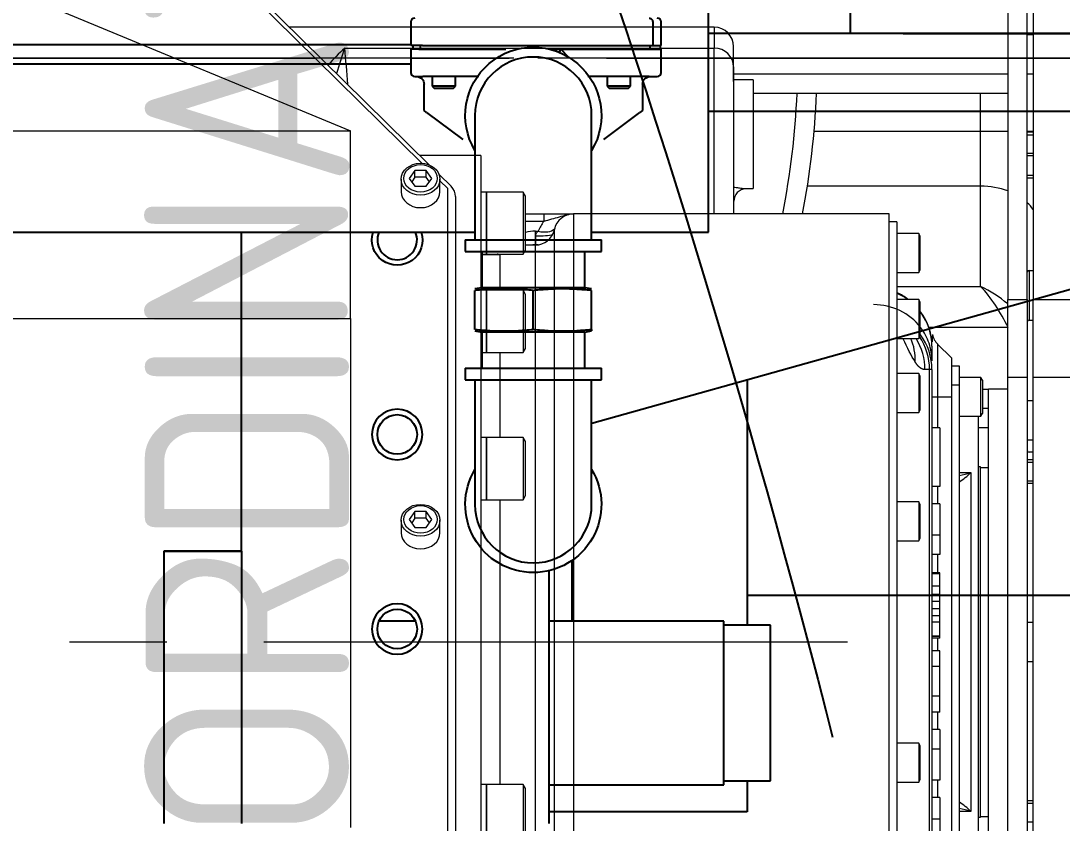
# Model space of a CAD drawing. Header units: millimetres. Extents: x 10462777 to 22643323, y 453826 to 1389191.
# Drawn here: x 11291116.1 to 11291383.9, y 584078.5 to 584284.7 of the extents above; entities that cross this region are included whole.
import ezdxf

# ---------------------------------------------------------------- set-up
doc = ezdxf.new("R2010")
doc.units = ezdxf.units.MM
doc.header["$LTSCALE"] = 200
doc.header["$MEASUREMENT"] = 0
for name, pattern in [('CENTER', [2, 1.25, -0.25, 0.25, -0.25]), ('CENTER2', [1.125, 0.75, -0.125, 0.125, -0.125]), ('PHANTOM', [2.5, 1.25, -0.25, 0.25, -0.25, 0.25, -0.25])]:
    doc.linetypes.add(name, pattern=pattern)
doc.layers.get('0').update_dxf_attribs({"linetype": 'CONTINUOUS'})
for name, color, linetype in [('1', 1, 'CENTER'), ('205', 4, 'CONTINUOUS'), ('DV1_DEFAULT', 7, 'CONTINUOUS')]:
    doc.layers.add(name, color=color, linetype=linetype)
doc.layers.add('LAYOUT', color=8, linetype='CONTINUOUS', lineweight=25)
doc.styles.add('iso-1', font='isocp.shx')

# ---------------------------------------------------------------- blocks, each defined once
blk = doc.blocks.new('r710ic')
at = {"layer": 'DV1_DEFAULT', "color": 1, "linetype": 'CENTER2', "lineweight": 0}
for p, q in [((272041.37, 102141.44), (272041.37, 106426.45)), ((272041.37, 106323.81), (272041.37, 102038.81))]:
    blk.add_line(p, q, dxfattribs=at)
at = {"layer": 'DV1_DEFAULT', "color": 7, "linetype": 'CENTER2', "lineweight": 0}
for p, q in [((272041.37, 104592.6), (272041.37, 103886.38)), ((272191.37, 104453.37), (272191.37, 104059.93))]:
    blk.add_line(p, q, dxfattribs=at)
at = {"layer": 'DV1_DEFAULT', "color": 7, "linetype": 'Continuous', "lineweight": 0}
for p, q in [((272103.33, 104501.13), (272103.33, 104532.13)), ((272123.38, 104526.13), (272123.38, 104501.13)), ((271982.85, 104501.13), (272103.33, 104501.13)), ((272035.37, 104501.13), (272035.37, 104499.63)), ((272045.37, 104499.63), (272045.37, 104501.13)), ((272060.08, 104499.63), (272060.08, 104501.13)), ((272060.38, 104501.13), (272060.38, 104499.63)), ((272061, 104499.63), (272061, 104501.13)), ((272065.77, 104499.63), (272065.77, 104501.13)), ((272066.38, 104499.63), (272066.38, 104501.13)), ((272071.42, 104499.63), (272071.42, 104501.13)), ((272072.04, 104499.63), (272072.04, 104501.13)), ((272095.91, 104500.13), (272095.91, 104501.13)), ((272123.38, 104501.13), (272103.33, 104501.13)), ((272108.64, 104500.13), (272108.64, 104501.13)), ((272262.37, 104501.13), (272123.38, 104501.13)), ((272129.37, 104501.13), (272129.37, 104499.63)), ((272139.37, 104499.63), (272139.37, 104501.13)), ((272142.58, 104501.13), (272142.58, 104500.13)), ((272144.53, 104501.13), (272144.53, 104499.63)), ((272145.14, 104499.63), (272145.14, 104501.13)), ((272149.91, 104499.63), (272149.91, 104501.13)), ((272150.53, 104499.63), (272150.53, 104501.13)), ((272186.37, 104501.13), (272186.37, 104499.63)), ((272196.37, 104499.63), (272196.37, 104501.13)), ((272232.21, 104501.13), (272232.21, 104499.63)), ((272232.82, 104499.63), (272232.82, 104501.13)), ((272237.59, 104499.63), (272237.59, 104501.13)), ((272103.33, 104499.63), (271982.85, 104499.63)), ((272095.91, 104500.13), (272108.64, 104500.13)), ((272103.33, 104499.63), (272123.38, 104499.63)), ((272103.33, 104494.63), (272103.33, 104499.63)), ((272123.38, 104499.63), (272123.38, 104494.63)), ((272123.38, 104499.63), (272262.37, 104499.63)), ((271982.85, 104494.63), (272103.33, 104494.63)), ((272045.37, 104424.13), (272045.37, 104494.63)), ((272050.37, 104494.63), (272050.37, 104429.13)), ((272060.08, 104487.63), (272060.08, 104494.63)), ((272123.38, 104494.63), (272103.33, 104494.63)), ((272110.58, 104494.63), (272110.58, 104474.3)), ((272262.37, 104494.63), (272123.38, 104494.63)), ((272126.37, 104494.63), (272126.37, 104489.63)), ((272060.08, 104487.63), (272050.37, 104487.63)), ((272074.23, 104487.63), (272060.08, 104487.63)), ((272060.08, 104444.8), (272060.08, 104487.63)), ((272099.97, 104487.63), (272074.23, 104487.63)), ((272074.23, 104487.63), (272074.23, 104443.08)), ((272099.97, 104466.13), (272099.97, 104487.63)), ((272124.06, 104488.13), (272123.37, 104487.73)), ((272123.37, 104487.73), (272123.37, 104482.13)), ((272133.37, 104487.73), (272123.37, 104487.73)), ((272124.06, 104488.13), (272132.68, 104488.13)), ((272126.37, 104488.13), (272126.37, 104489.63)), ((272256.37, 104489.63), (272126.37, 104489.63)), ((272131.37, 104489.63), (272131.37, 104488.13)), ((272133.37, 104487.73), (272132.68, 104488.13)), ((272133.37, 104482.13), (272133.37, 104487.73)), ((272136.37, 104489.63), (272136.37, 104487.13)), ((272236.37, 104487.63), (272146.37, 104487.63)), ((272146.37, 104487.63), (272146.37, 104487.13)), ((272146.57, 104489.63), (272146.57, 104487.63)), ((272236.17, 104487.63), (272236.17, 104489.63)), ((272236.37, 104487.13), (272236.37, 104487.63)), ((272249.37, 104487.13), (272133.37, 104487.13)), ((272147.82, 104482.13), (272147.82, 104485.13)), ((272147.82, 104485.13), (272234.91, 104485.13)), ((272234.91, 104485.13), (272234.91, 104482.13)), ((272120.37, 104480.13), (272120.37, 104482.13)), ((272120.37, 104482.13), (272125.37, 104482.13)), ((272125.37, 104482.13), (272125.37, 104480.13)), ((272125.37, 104482.13), (272257.37, 104482.13)), ((272114.83, 104476.59), (272118.37, 104480.13)), ((272118.37, 104480.13), (272128.37, 104480.13)), ((272128.37, 104476.59), (272128.37, 104480.13)), ((272128.37, 104480.13), (272254.37, 104480.13)), ((272136.37, 104477.13), (272136.37, 104475.13)), ((272136.37, 104477.13), (272151.37, 104477.13)), ((272151.37, 104477.13), (272151.37, 104475.13)), ((272155.87, 104477.13), (272155.87, 104475.13)), ((272155.87, 104477.13), (272163.87, 104477.13)), ((272163.87, 104477.13), (272163.87, 104475.13)), ((272163.87, 104477.13), (272168.87, 104477.13)), ((272168.87, 104477.13), (272168.87, 104475.13)), ((272173.57, 104477.13), (272173.57, 104475.13)), ((272173.82, 104477.13), (272173.57, 104477.13)), ((272173.82, 104477.13), (272173.82, 104475.13)), ((272173.84, 104477.13), (272173.82, 104477.13)), ((272173.84, 104477.13), (272173.84, 104475.13)), ((272177.02, 104477.13), (272173.84, 104477.13)), ((272177.02, 104477.13), (272177.02, 104475.13)), ((272179.16, 104477.13), (272177.02, 104477.13)), ((272179.16, 104477.13), (272179.16, 104475.13)), ((272180.98, 104477.13), (272179.16, 104477.13)), ((272180.98, 104477.13), (272180.98, 104475.13)), ((272182.81, 104477.13), (272180.98, 104477.13)), ((272182.81, 104477.13), (272182.81, 104475.13)), ((272184.62, 104477.13), (272182.81, 104477.13)), ((272184.62, 104477.13), (272184.62, 104475.13)), ((272186.3, 104477.13), (272184.62, 104477.13)), ((272186.3, 104477.13), (272186.3, 104475.13)), ((272189.9, 104477.13), (272186.3, 104477.13)), ((272189.9, 104477.13), (272189.9, 104475.13)), ((272189.92, 104477.13), (272189.9, 104477.13)), ((272189.92, 104477.13), (272189.92, 104475.13)), ((272190.35, 104477.13), (272189.92, 104477.13)), ((272190.35, 104477.13), (272190.35, 104475.13)), ((272190.37, 104477.13), (272190.35, 104477.13)), ((272190.37, 104477.13), (272190.37, 104475.13)), ((272197.67, 104477.13), (272193.62, 104477.13)), ((272193.62, 104477.13), (272193.62, 104475.13)), ((272197.67, 104477.13), (272197.67, 104475.13)), ((272197.67, 104477.13), (272197.67, 104475.13)), ((272205.32, 104477.13), (272197.67, 104477.13)), ((272205.32, 104477.13), (272205.32, 104475.13)), ((272209.37, 104477.13), (272205.32, 104477.13)), ((272205.32, 104477.13), (272205.32, 104475.13)), ((272209.37, 104477.13), (272209.37, 104475.13)), ((272213.87, 104477.13), (272213.87, 104475.13)), ((272213.87, 104477.13), (272218.87, 104477.13)), ((272218.87, 104477.13), (272226.87, 104477.13)), ((272218.87, 104477.13), (272218.87, 104475.13)), ((272226.87, 104477.13), (272226.87, 104475.13)), ((272231.37, 104477.13), (272231.37, 104475.13)), ((272231.37, 104477.13), (272236.87, 104477.13)), ((272236.87, 104477.13), (272236.87, 104475.13)), ((272236.87, 104477.13), (272240.87, 104477.13)), ((272114.83, 104476.59), (272128.37, 104476.59)), ((272115.37, 104475.13), (272119.15, 104475.13)), ((272121.37, 104475.13), (272121.37, 104474.5)), ((272121.37, 104475.13), (272261.37, 104475.13)), ((272121.37, 104474.5), (272121.37, 104473.33)), ((272261.37, 104474.5), (272121.37, 104474.5)), ((272128.37, 104475.13), (272128.37, 104476.59)), ((272128.37, 104476.59), (272136.37, 104476.59)), ((272151.37, 104476.59), (272155.87, 104476.59)), ((272168.87, 104476.59), (272173.57, 104476.59)), ((272190.37, 104476.59), (272193.62, 104476.59)), ((272209.37, 104476.59), (272213.87, 104476.59)), ((272226.87, 104476.59), (272231.37, 104476.59)), ((272087.06, 104472.13), (272086.37, 104471.73)), ((272086.37, 104471.73), (272096.37, 104471.73)), ((272086.37, 104471.73), (272086.37, 104466.13)), ((272095.68, 104472.13), (272087.06, 104472.13)), ((272096.37, 104471.73), (272095.68, 104472.13)), ((272096.37, 104466.13), (272096.37, 104471.73)), ((272104.06, 104472.13), (272103.37, 104471.73)), ((272103.37, 104471.73), (272103.37, 104466.13)), ((272103.37, 104471.73), (272113.37, 104471.73)), ((272112.68, 104472.13), (272104.06, 104472.13)), ((272113.37, 104471.73), (272112.68, 104472.13)), ((272113.37, 104466.13), (272113.37, 104471.73)), ((272123.06, 104472.13), (272122.37, 104471.73)), ((272122.37, 104471.73), (272122.37, 104466.13)), ((272122.37, 104471.73), (272132.37, 104471.73)), ((272131.68, 104472.13), (272123.06, 104472.13)), ((272132.37, 104471.73), (272131.68, 104472.13)), ((272132.37, 104466.13), (272132.37, 104471.73)), ((272156.06, 104472.13), (272155.37, 104471.73)), ((272155.37, 104471.73), (272155.37, 104466.13)), ((272155.37, 104471.73), (272165.37, 104471.73)), ((272164.68, 104472.13), (272156.06, 104472.13)), ((272165.37, 104471.73), (272164.68, 104472.13)), ((272165.37, 104466.13), (272165.37, 104471.73)), ((272218.06, 104472.13), (272217.37, 104471.73)), ((272217.37, 104471.73), (272227.37, 104471.73)), ((272217.37, 104471.73), (272217.37, 104466.13)), ((272226.68, 104472.13), (272218.06, 104472.13)), ((272227.37, 104471.73), (272226.68, 104472.13)), ((272227.37, 104466.13), (272227.37, 104471.73)), ((272083.37, 104466.13), (272083.37, 104464.13)), ((272083.37, 104466.13), (272299.37, 104466.13)), ((272301.37, 104464.13), (272081.37, 104464.13)), ((272081.37, 104464.13), (272081.37, 104382.93)), ((272046.86, 104429.13), (272074.86, 104429.13)), ((272046.86, 104429.13), (272046.86, 104424.13)), ((272074.86, 104427.2), (272074.86, 104429.13)), ((272043.58, 104424.13), (272038.37, 104424.13)), ((272047.32, 104424.13), (272040.37, 104424.13)), ((272043.58, 104424.13), (272081.37, 104424.13)), ((272047.32, 104424.13), (272051.32, 104424.13)), ((272033.37, 104419.13), (272033.37, 104309.91)), ((272033.37, 104419.13), (272038.75, 104419.13)), ((272081.37, 104419.13), (272038.75, 104419.13)), ((272038.75, 104324.13), (272038.75, 104419.13)), ((272081.37, 104375.33), (272081.37, 104383.13)), ((272081.37, 104382.93), (272301.37, 104382.93)), ((272297.37, 104378.03), (272085.37, 104378.03)), ((272081.37, 104370.63), (272081.37, 104375.33)), ((272081.37, 104375.33), (272083.29, 104375.33)), ((272083.29, 104375.33), (272083.29, 104370.63)), ((272085.79, 104373.2), (272085.79, 104373.9)), ((272089.27, 104373.2), (272085.79, 104373.2)), ((272089.27, 104373.23), (272087.01, 104373.23)), ((272089.27, 104373.23), (272089.27, 104373.2)), ((272089.37, 104373.13), (272089.37, 104370.63)), ((272089.37, 104373.13), (272293.37, 104373.13)), ((272076.78, 104370.63), (272075.74, 104370.03)), ((272075.74, 104370.03), (272075.74, 104360.63)), ((272075.74, 104370.03), (272091.74, 104370.03)), ((272090.7, 104370.63), (272076.78, 104370.63)), ((272091.74, 104370.03), (272090.7, 104370.63)), ((272091.74, 104360.63), (272091.74, 104370.03)), ((272102.03, 104370.63), (272100.99, 104370.03)), ((272100.99, 104370.03), (272100.99, 104360.63)), ((272100.99, 104370.03), (272116.99, 104370.03)), ((272115.95, 104370.63), (272102.03, 104370.63)), ((272116.99, 104370.03), (272115.95, 104370.63)), ((272116.99, 104360.63), (272116.99, 104370.03)), ((272139.82, 104370.63), (272138.79, 104370.03)), ((272138.79, 104370.03), (272138.79, 104360.63)), ((272138.79, 104370.03), (272154.79, 104370.03)), ((272153.75, 104370.63), (272139.82, 104370.63)), ((272154.79, 104370.03), (272153.75, 104370.63)), ((272154.79, 104360.63), (272154.79, 104370.03)), ((272228.99, 104370.63), (272227.95, 104370.03)), ((272227.95, 104370.03), (272227.95, 104360.63)), ((272227.95, 104370.03), (272243.95, 104370.03)), ((272242.91, 104370.63), (272228.99, 104370.63)), ((272100.99, 104364.13), (272091.74, 104364.13)), ((272091.87, 104364.13), (272091.87, 104359.13)), ((272138.79, 104364.13), (272116.99, 104364.13)), ((272227.95, 104364.13), (272154.79, 104364.13)), ((272066.37, 104359.13), (272066.37, 104343.46)), ((272066.37, 104359.13), (272316.37, 104359.13)), ((272075.74, 104360.63), (272075.74, 104359.13)), ((272091.74, 104360.63), (272075.74, 104360.63)), ((272075.74, 104360.63), (272091.74, 104360.63)), ((272091.74, 104359.13), (272091.74, 104360.63)), ((272100.99, 104360.63), (272100.99, 104359.13)), ((272116.99, 104360.63), (272100.99, 104360.63)), ((272100.99, 104360.63), (272116.99, 104360.63)), ((272116.99, 104359.13), (272116.99, 104360.63)), ((272138.79, 104360.63), (272138.79, 104359.13)), ((272154.79, 104360.63), (272138.79, 104360.63)), ((272138.79, 104360.63), (272154.79, 104360.63)), ((272154.79, 104359.13), (272154.79, 104360.63)), ((272227.95, 104360.63), (272227.95, 104359.13)), ((272243.95, 104360.63), (272227.95, 104360.63)), ((272227.95, 104360.63), (272243.95, 104360.63)), ((272074.24, 104351.47), (272071.23, 104348.41)), ((272076.86, 104352.63), (272250.94, 104352.63)), ((272075.65, 104348.63), (272072.44, 104348.63)), ((272074.83, 104350.63), (272072.86, 104348.63)), ((272252.32, 104350.63), (272074.83, 104350.63)), ((272163.3, 104348.63), (272160.09, 104348.63)), ((272068.81, 104345.95), (271972.63, 104248.16)), ((272072.21, 104346.52), (272070.16, 104345.07)), ((272073.07, 104345.91), (272071.88, 104345.07)), ((272074.26, 104345.07), (272072.21, 104346.52)), ((272159.86, 104346.52), (272157.81, 104345.07)), ((272160.72, 104345.91), (272159.53, 104345.07)), ((272161.91, 104345.07), (272159.86, 104346.52)), ((272068.36, 104344.05), (272023.01, 104297.95)), ((272070.16, 104345.07), (272070.16, 104342.18)), ((272071.88, 104345.07), (272070.16, 104345.07)), ((272071.88, 104345.07), (272071.88, 104342.18)), ((272074.26, 104342.18), (272074.26, 104345.07)), ((272159.53, 104345.07), (272157.81, 104345.07)), ((272157.81, 104345.07), (272157.81, 104342.18)), ((272159.53, 104345.07), (272159.53, 104342.18)), ((272161.91, 104342.18), (272161.91, 104345.07)), ((272071.88, 104342.18), (272070.16, 104342.18)), ((272070.16, 104342.18), (272072.21, 104340.74)), ((272071.88, 104342.18), (272073.07, 104341.35)), ((272072.21, 104340.74), (272074.26, 104342.18)), ((272157.81, 104342.18), (272159.86, 104340.74)), ((272159.53, 104342.18), (272157.81, 104342.18)), ((272159.53, 104342.18), (272160.72, 104341.35)), ((272159.86, 104340.74), (272161.91, 104342.18)), ((272072.44, 104338.63), (272075.65, 104338.63)), ((272160.09, 104338.63), (272163.3, 104338.63)), ((272028.96, 104250.63), (272059.99, 104325.63)), ((272059.99, 104103.8), (272059.99, 104325.63)), ((272108.19, 104325.63), (272059.99, 104325.63)), ((272108.19, 104103.8), (272108.19, 104325.63)), ((272108.19, 104325.63), (272239.08, 104325.63))]:
    blk.add_line(p, q, dxfattribs=at)
at = {"layer": 'DV1_DEFAULT', "color": 3, "linetype": 'CENTER2', "lineweight": 0}
blk.add_circle((272041.37, 104232.63), 367.64, dxfattribs=at)
at = {"layer": 'DV1_DEFAULT', "color": 7, "linetype": 'Continuous', "lineweight": 0}
for centre, radius, start, end in [((272134.03, 104471.42), 19.44, 33.4703, 44.8286), ((272110.71, 104474.24), 38.67, 11.7682, 16.3499), ((272248.7, 104471.42), 19.44, 135.1714, 146.5297), ((272272.02, 104474.24), 38.67, 163.6501, 168.2316), ((272115.37, 104460.13), 15, 90, 126.3368), ((272115.45, 104460.22), 14.91, 90.3169, 126.2939), ((272111.3, 104480.13), 5, 281.7448, 315), ((272115.86, 104534.1), 58.98, 266.5523, 268.4543), ((272121.37, 104460.13), 15, 90, 126.5362), ((272115.37, 104460.13), 15, 143.9235, 156.0742), ((272115.45, 104460.22), 14.91, 144.7891, 156.3568), ((272041.37, 104232.63), 213, 79.176, 87.5783), ((272041.37, 104232.63), 208, 78.9125, 87.5201), ((272078.1, 104427.43), 3.24, 183.4627, 269.556), ((272038.37, 104419.13), 5, 90, 180), ((272086.37, 104382.93), 5, 180, 258.463), ((272084.37, 104373.13), 5, 0, 78.4629), ((272089.38, 104383.13), 9.9, 232, 248.7272), ((272094.37, 104373.07), 8.58, 179.114, 196.7229), ((272095.02, 104373.13), 5.74, 179.2975, 186.4239), ((272080.65, 103893.28), 432.88, 94.3237, 95.5546), ((272067.27, 104401.64), 82.59, 249.8038, 254.5609), ((272072.45, 104354.45), 45.33, 221.9723, 229.6707)]:
    blk.add_arc(centre, radius, start, end, dxfattribs=at)
for centre, major_axis, ratio, start_param, end_param in [((272084.83, 104487.63), (0, -15), 0.707107, 3.592619, 3.785094), ((272096.26, 104500.13), (0, -0.5), 0.707107, 4.712389, 6.283185), ((272108.99, 104500.13), (0, -0.5), 0.707107, 4.712389, 6.283185), ((272142.22, 104500.13), (0, 0.5), 0.707107, 3.141593, 4.712389), ((272084.83, 104487.63), (0, -15), 0.707107, 4.226871, 4.712389), ((272110.58, 104487.63), (14.67, 8.38), 0.371366, 1.361684, 2.147082), ((272110.58, 104487.63), (-10.45, -13.97), 0.522795, 4.599581, 5.085099), ((272121.37, 104459.69), (15, 0), 0.987441, 1.570796, 2.173527), ((272119.15, 104460.13), (0, 15), 0.965926, 0.637678, 1.570796), ((272121.37, 104458.52), (15, 0), 0.987441, 1.570796, 2.134252), ((272119.43, 104456), (8.09, -12.63), 0.958662, 2.552946, 2.983765), ((272043.58, 104419.13), (0, 5), 0.965926, 0, 1.570796), ((272082.78, 104373.9), (-1.78, -4.57), 0.588584, 1.796064, 2.894929), ((272086.37, 104373.23), (0, -4.9), 0.130283, 1.570796, 2.659574), ((272093.08, 104373.23), (0, -4.9), 0.776387, 4.575567, 4.712389), ((272076.86, 104347.63), (0, 5), 0.819152, 0, 0.694461), ((272075.65, 104343.63), (0, 5), 0.819152, 3.141593, 6.283185), ((272163.3, 104343.63), (0, 5), 0.819152, 3.141593, 6.283185)]:
    blk.add_ellipse(centre, major_axis=major_axis, ratio=ratio, start_param=start_param, end_param=end_param, dxfattribs=at)
at = {"layer": 'DV1_DEFAULT', "color": 7, "linetype": 'CENTER2', "lineweight": 0}
blk.add_ellipse((272119.15, 104460.13), major_axis=(0, 15), ratio=0.965926, start_param=0, end_param=0.637678, dxfattribs=at)
at = {"layer": 'DV1_DEFAULT', "color": 7, "linetype": 'Continuous', "lineweight": 0}
for centre, major_axis in [((272072.44, 104343.63), (0, 5)), ((272160.09, 104343.63), (0, 5)), ((272072.21, 104343.63), (0, -4.31)), ((272159.86, 104343.63), (0, -4.31))]:
    blk.add_ellipse(centre, major_axis=major_axis, ratio=0.819152, dxfattribs=at)
for points, degree, knots in [([(272121.37, 104473.33), (272121.37, 104472.7), (272120.88, 104472.07), (272120.4, 104471.43), (272119.43, 104470.81)], 2, [0, 0, 0, 0.5, 0.5, 1, 1, 1]), ([(272074.46, 104424.18), (272074.49, 104424.38), (272074.52, 104424.58), (272074.61, 104425.2), (272074.67, 104425.59), (272074.75, 104426.12), (272074.77, 104426.29), (272074.81, 104426.61), (272074.83, 104426.76), (272074.85, 104427.02), (272074.86, 104427.14), (272074.86, 104427.25), (272074.86, 104427.25), (272074.86, 104427.25)], 3, [0.4423001, 0.4423001, 0.4423001, 0.4423001, 0.5, 0.5, 0.625, 0.625, 0.6875, 0.6875, 0.75, 0.75, 0.8125, 0.8125, 0.8137921, 0.8137921, 0.8137921, 0.8137921]), ([(272081.37, 104383.13), (272081.37, 104382.45), (272081.51, 104381.79), (272081.83, 104380.52), (272082.01, 104379.89), (272082.56, 104377.95), (272082.93, 104376.62), (272083.29, 104375.33)], 3, [0, 0, 0, 0, 0.25, 0.25, 0.5, 0.5, 1, 1, 1, 1]), ([(272087.01, 104373.23), (272086.75, 104373.23), (272086.51, 104373.32), (272086.21, 104373.51), (272086.12, 104373.58), (272085.95, 104373.73), (272085.87, 104373.82), (272085.79, 104373.9)], 3, [0, 0, 0, 0, 0.5, 0.5, 0.75, 0.75, 1, 1, 1, 1]), ([(272091.84, 104364.14), (272091.81, 104364.03), (272091.79, 104363.91), (272091.75, 104363.63), (272091.73, 104363.47), (272091.71, 104363.31)], 3, [0.672191, 0.672191, 0.672191, 0.672191, 0.75, 0.75, 0.8534701, 0.8534701, 0.8534701, 0.8534701])]:
    blk.add_open_spline(points, degree=degree, knots=knots, dxfattribs=at)
blk.add_open_spline([(272119.43, 104470.81), (272117.81, 104469.78), (272115.74, 104468.76), (272113.44, 104467.75)], degree=3, dxfattribs=at)
at = {"layer": 'LAYOUT', "color": 3}
blk.add_circle((272041.37, 104232.63), 2050.12, dxfattribs=at)
blk = doc.blocks.new('A$C7DA30AB0')
at = {"layer": 'LAYOUT', "color": 6, "linetype": 'PHANTOM'}
blk.add_circle((3030.45, 3025.99, 0), 2693.02, dxfattribs=at)

msp = doc.modelspace()

# ---------------------------------------------------------------- linework, layer by layer
at = {"layer": '1', "color": 252, "linetype": 'Continuous'}
for p, q in [((11291302.87505, 584192.51975, 0), (11291302.87505, 584129.43886, 0)), ((11291302.87505, 584089.43829, 0), (11291302.87505, 584081.43318, 0)), ((11291302.87505, 584081.43318, 0), (11291251.86964, 584081.43318, 0))]:
    msp.add_line(p, q, dxfattribs=at)
at = {"layer": '1', "color": 124, "linetype": 'Continuous'}
msp.add_line((11291302.86896, 584137.1362, 0), (11291822.88244, 584137.1362, 0), dxfattribs=at)
at = {"layer": '205', "color": 252, "linetype": 'Continuous'}
for p, q in [((11291292.87491, 584230.43529, 0), (11291292.87491, 584340.43686, 0)), ((11291329.37543, 584328.46325, 0), (11291329.37543, 584281.43602, 0)), ((11291216.37383, 584284.43606, 0), (11291216.37383, 584278.43597, 0)), ((11291278.56156, 584284.43606, 0), (11291278.56156, 584278.43597, 0)), ((11291280.74844, 584278.43597, 0), (11291280.74844, 584284.43606, 0)), ((11291422.93303, 584281.43602, 0), (11291292.87538, 584281.43602, 0)), ((11291342.93189, 584281.43602, 0), (11291499.24925, 584281.43602, 0)), ((11291040.75, 584278.68598, 0), (11291216.37162, 584278.68598, 0)), ((11291218.45124, 584278.43597, 0), (11291216.37383, 584278.43597, 0)), ((11291216.37383, 584277.43596, 0), (11291216.37383, 584271.43587, 0)), ((11291218.45124, 584277.43596, 0), (11291216.37383, 584277.43596, 0)), ((11291216.93634, 584278.43597, 0), (11291216.93634, 584277.43596, 0)), ((11291219.35958, 584278.43597, 0), (11291218.45124, 584278.43597, 0)), ((11291218.45124, 584277.43596, 0), (11291219.35958, 584277.43596, 0)), ((11291218.87135, 584277.43596, 0), (11291218.87135, 584278.43597, 0)), ((11291219.35958, 584278.43597, 0), (11291278.56156, 584278.43597, 0)), ((11291219.35958, 584277.43596, 0), (11291240.83254, 584277.43596, 0)), ((11291252.02757, 584277.43596, 0), (11291254.916, 584277.43596, 0)), ((11291254.57133, 584276.60384, 0), (11291254.916, 584277.43596, 0)), ((11291254.916, 584277.43596, 0), (11291256.95843, 584275.39353, 0)), ((11291254.916, 584277.43596, 0), (11291277.76268, 584277.43596, 0)), ((11291277.76268, 584277.43596, 0), (11291278.67102, 584277.43596, 0)), ((11291277.91704, 584277.43596, 0), (11291277.91704, 584278.43597, 0)), ((11291278.56156, 584278.43597, 0), (11291280.74844, 584278.43597, 0)), ((11291278.67102, 584277.43596, 0), (11291280.74844, 584277.43596, 0)), ((11291280.54051, 584277.43596, 0), (11291280.54051, 584278.43597, 0)), ((11291280.74844, 584271.43587, 0), (11291280.74844, 584277.43596, 0)), ((11291040.75, 584273.68591, 0), (11291216.37162, 584273.68591, 0)), ((11291217.37384, 584270.43586, 0), (11291219.44214, 584270.43586, 0)), ((11291233.83244, 584270.43586, 0), (11291219.44214, 584270.43586, 0)), ((11291219.77399, 584261.65733, 0), (11291219.77399, 584268.43583, 0)), ((11291221.8739, 584270.43586, 0), (11291221.8739, 584267.93583, 0)), ((11291227.87399, 584267.93583, 0), (11291227.87399, 584270.43586, 0)), ((11291277.68012, 584270.43586, 0), (11291261.9161, 584270.43586, 0)), ((11291266.87454, 584270.43586, 0), (11291266.87454, 584267.93583, 0)), ((11291272.87463, 584267.93583, 0), (11291272.87463, 584270.43586, 0)), ((11291275.97455, 584268.43583, 0), (11291275.97455, 584261.65733, 0)), ((11291277.68012, 584270.43586, 0), (11291279.74842, 584270.43586, 0)), ((11291221.8739, 584267.93583, 0), (11291222.37391, 584267.43582, 0)), ((11291224.87395, 584267.93583, 0), (11291221.8739, 584267.93583, 0)), ((11291222.37391, 584267.43582, 0), (11291224.87395, 584267.43582, 0)), ((11291227.87399, 584267.93583, 0), (11291224.87395, 584267.93583, 0)), ((11291224.87395, 584267.43582, 0), (11291227.37398, 584267.43582, 0)), ((11291227.37398, 584267.43582, 0), (11291227.87399, 584267.93583, 0)), ((11291266.87454, 584267.93583, 0), (11291267.37455, 584267.43582, 0)), ((11291269.87459, 584267.93583, 0), (11291266.87454, 584267.93583, 0)), ((11291267.37455, 584267.43582, 0), (11291269.87459, 584267.43582, 0)), ((11291272.87463, 584267.93583, 0), (11291269.87459, 584267.93583, 0)), ((11291269.87459, 584267.43582, 0), (11291272.37462, 584267.43582, 0)), ((11291272.37462, 584267.43582, 0), (11291272.87463, 584267.93583, 0)), ((11291220.44886, 584261.15493, 0), (11291219.77399, 584261.65733, 0)), ((11291220.44886, 584261.15493, 0), (11291229.73696, 584254.24047, 0)), ((11291232.87406, 584260.43572, 0), (11291232.87406, 584228.43526, 0)), ((11291262.87449, 584228.43526, 0), (11291262.87449, 584260.43572, 0)), ((11291266.01159, 584254.24047, 0), (11291275.29969, 584261.15493, 0)), ((11291275.97455, 584261.65733, 0), (11291275.29969, 584261.15493, 0)), ((11291422.93303, 584261.43573, 0), (11291292.87538, 584261.43573, 0)), ((11291262.87839, 584181.31569, 0), (11291441.87703, 584231.43531, 0)), ((11291022.87733, 584230.43529, 0), (11291232.87406, 584230.43529, 0)), ((11291172.87321, 584148.43413, 0), (11291172.87321, 584230.43529, 0)), ((11291230.37402, 584228.43526, 0), (11291230.37402, 584225.43522, 0)), ((11291230.37402, 584228.43526, 0), (11291247.87427, 584228.43526, 0)), ((11291247.87427, 584228.43526, 0), (11291265.37452, 584228.43526, 0)), ((11291262.87449, 584230.43529, 0), (11291292.87491, 584230.43529, 0)), ((11291265.37452, 584225.43522, 0), (11291265.37452, 584228.43526, 0)), ((11291230.37402, 584225.43522, 0), (11291247.87427, 584225.43522, 0)), ((11291234.62408, 584225.43509, 0), (11291234.62408, 584216.1404, 0)), ((11291247.87427, 584225.43522, 0), (11291265.37452, 584225.43522, 0)), ((11291261.12446, 584216.1404, 0), (11291261.12446, 584225.43509, 0)), ((11291234.62408, 584216.1404, 0), (11291232.87406, 584215.83182, 0)), ((11291232.87406, 584205.43494, 0), (11291232.87406, 584215.43508, 0)), ((11291232.87406, 584215.43508, 0), (11291232.99694, 584215.43508, 0)), ((11291247.87262, 584216.1404, 0), (11291234.62408, 584216.1404, 0)), ((11291247.75139, 584215.43508, 0), (11291247.87427, 584215.43508, 0)), ((11291261.12446, 584216.1404, 0), (11291247.87262, 584216.1404, 0)), ((11291247.87427, 584205.43494, 0), (11291247.87427, 584215.43508, 0)), ((11291247.87427, 584215.43508, 0), (11291247.99716, 584215.43508, 0)), ((11291262.87449, 584215.83182, 0), (11291261.12446, 584216.1404, 0)), ((11291262.7516, 584215.43508, 0), (11291262.87449, 584215.43508, 0)), ((11291262.87449, 584205.43494, 0), (11291262.87449, 584215.43508, 0)), ((11291232.99694, 584205.43494, 0), (11291232.87406, 584205.43494, 0)), ((11291232.87406, 584205.0382, 0), (11291234.62408, 584204.72962, 0)), ((11291234.62408, 584204.72962, 0), (11291234.62408, 584195.43493, 0)), ((11291261.12446, 584204.72962, 0), (11291234.62408, 584204.72962, 0)), ((11291247.87427, 584205.43494, 0), (11291247.75139, 584205.43494, 0)), ((11291247.99716, 584205.43494, 0), (11291247.87427, 584205.43494, 0)), ((11291261.12446, 584204.72962, 0), (11291262.87449, 584205.0382, 0)), ((11291261.12446, 584195.43493, 0), (11291261.12446, 584204.72962, 0)), ((11291262.87449, 584205.43494, 0), (11291262.7516, 584205.43494, 0)), ((11291230.37402, 584195.4348, 0), (11291230.37402, 584192.43475, 0)), ((11291230.37402, 584195.4348, 0), (11291265.37452, 584195.4348, 0)), ((11291265.37452, 584192.43475, 0), (11291265.37452, 584195.4348, 0)), ((11291230.37402, 584192.43475, 0), (11291265.37452, 584192.43475, 0)), ((11291232.87406, 584192.43475, 0), (11291232.87406, 584160.4343, 0)), ((11291262.87449, 584160.4343, 0), (11291262.87449, 584192.43475, 0)), ((11291152.87292, 584148.43413, 0), (11291152.87292, 584078.43313, 0)), ((11291172.87321, 584148.43413, 0), (11291152.87292, 584148.43413, 0)), ((11291152.87292, 584148.43413, 0), (11291152.87292, 584078.43313, 0)), ((11291152.87292, 584148.43413, 0), (11291172.87321, 584148.43413, 0)), ((11291172.87321, 584148.43413, 0), (11291172.87321, 584078.43313, 0)), ((11291257.87441, 584130.43531, 0), (11291257.87441, 584146.07422, 0)), ((11291251.87433, 584143.39812, 0), (11291251.87433, 584078.43313, 0)), ((11291217.56612, 584130.43387, 0), (11291208.18405, 584130.43387, 0)), ((11291296.87497, 584130.43387, 0), (11291251.8732, 584130.43387, 0)), ((11291296.87497, 584088.43328, 0), (11291296.87497, 584130.43387, 0)), ((11291308.87514, 584129.43386, 0), (11291296.87497, 584129.43386, 0)), ((11291308.87514, 584129.40775, 0), (11291308.87514, 584129.43386, 0)), ((11291308.87514, 584089.43329, 0), (11291308.87514, 584129.40775, 0)), ((11291296.87497, 584089.43329, 0), (11291308.87514, 584089.43329, 0)), ((11291251.8732, 584088.43328, 0), (11291296.87497, 584088.43328, 0))]:
    msp.add_line(p, q, dxfattribs=at)
at = {"layer": '205', "color": 252, "linetype": 'Continuous', "extrusion": (0, 0, -1)}
for centre in [(-11291212.87378, 584178.43455, 0), (-11291212.87378, 584128.43384, 0)]:
    msp.add_circle(centre, 6.50009, dxfattribs=at)
at = {"layer": '205', "color": 252, "linetype": 'Continuous'}
for centre in [(11291212.87378, 584178.43455, 0), (11291212.87378, 584128.43384, 0)]:
    msp.add_circle(centre, 5.10007, dxfattribs=at)
for centre, radius, start, end in [((11291217.37384, 584284.43606, 0), 1.00001, 90, 180), ((11291279.74842, 584284.43606, 0), 1.00001, 0, 90), ((11291247.87427, 584260.43572, 0), 15.00021, 0, 180), ((11291217.37384, 584271.43587, 0), 1.00001, 180, 270), ((11291279.74842, 584271.43587, 0), 1.00001, 270, 0), ((11291212.87378, 584228.43526, 0), 5.10007, 156.9094219, 270), ((11291212.87378, 584228.43526, 0), 5.10007, 270, 23.0794559), ((11291247.87427, 584160.4343, 0), 15.00021, 180, 0)]:
    msp.add_arc(centre, radius, start, end, dxfattribs=at)
at = {"layer": '205', "color": 252, "linetype": 'Continuous', "extrusion": (0, 0, -1)}
for centre, radius, start, end in [((-11291247.87427, 584260.43572, 0), 17.50025, 329.0006166, 210.9993764), ((-11291217.77397, 584268.43583, 0), 2.00003, 90, 180), ((-11291277.97458, 584268.43583, 0), 2.00003, 0, 90), ((-11291212.87378, 584228.43526, 0), 6.50009, 162.0787914, 17.9212925), ((-11291247.87427, 584160.4343, 0), 17.50025, 270, 31.005003), ((-11291247.87427, 584160.4343, 0), 17.50025, 148.994997, 270)]:
    msp.add_arc(centre, radius, start, end, dxfattribs=at)
at = {"layer": '205', "color": 252, "linetype": 'Continuous'}
for points, knots in [([(11291277.68012, 584285.43607, 0), (11291277.78281, 584285.43607, 0), (11291277.8856, 584285.416, 0), (11291278.08463, 584285.33285, 0), (11291278.17844, 584285.27122, 0), (11291278.349, 584285.10034, 0), (11291278.42391, 584284.99134, 0), (11291278.53044, 584284.73526, 0), (11291278.56156, 584284.58769, 0), (11291278.56156, 584284.43606, 0)], [0, 0, 0, 0, 0.25, 0.25, 0.5, 0.5, 0.75, 0.75, 1, 1, 1, 1]), ([(11291247.75139, 584215.43508, 0), (11291246.52185, 584215.5587, 0), (11291245.29232, 584215.65888, 0), (11291242.83324, 584215.79564, 0), (11291240.37417, 584215.868, 0), (11291237.91509, 584215.79564, 0), (11291235.45602, 584215.65888, 0), (11291234.22648, 584215.5587, 0), (11291232.99694, 584215.43508, 0)], [0, 0, 0, 0, 0.25, 0.25, 0.5, 0.75, 0.75, 1, 1, 1, 1]), ([(11291262.7516, 584215.43508, 0), (11291261.52207, 584215.5587, 0), (11291260.29253, 584215.65888, 0), (11291257.83345, 584215.79564, 0), (11291255.37438, 584215.868, 0), (11291252.91531, 584215.79564, 0), (11291250.45623, 584215.65888, 0), (11291249.22669, 584215.5587, 0), (11291247.99716, 584215.43508, 0)], [0, 0, 0, 0, 0.25, 0.25, 0.5, 0.75, 0.75, 1, 1, 1, 1]), ([(11291232.99694, 584205.43494, 0), (11291234.22648, 584205.31132, 0), (11291235.45602, 584205.21113, 0), (11291237.91509, 584205.07437, 0), (11291240.37417, 584205.00202, 0), (11291242.83324, 584205.07437, 0), (11291245.29232, 584205.21113, 0), (11291246.52185, 584205.31132, 0), (11291247.75139, 584205.43494, 0)], [0, 0, 0, 0, 0.25, 0.25, 0.5, 0.75, 0.75, 1, 1, 1, 1]), ([(11291247.99716, 584205.43494, 0), (11291249.22669, 584205.31132, 0), (11291250.45623, 584205.21113, 0), (11291252.91531, 584205.07437, 0), (11291255.37438, 584205.00202, 0), (11291257.83345, 584205.07437, 0), (11291260.29253, 584205.21113, 0), (11291261.52207, 584205.31132, 0), (11291262.7516, 584205.43494, 0)], [0, 0, 0, 0, 0.25, 0.25, 0.5, 0.75, 0.75, 1, 1, 1, 1]), ([(11291262.87449, 584205.43494, 0), (11291262.87449, 584205.31132, 0), (11291262.87449, 584205.21113, 0), (11291262.87449, 584205.07455, 0), (11291262.87449, 584205.03838, 0), (11291262.87449, 584205.0382, 0)], [0, 0, 0, 0, 0.500638735, 0.500638735, 1, 1, 1, 1])]:
    msp.add_open_spline(points, degree=3, knots=knots, dxfattribs=at)

# ---------------------------------------------------------------- block references
at = {"ltscale": 10}
msp.add_blockref('A$C7DA30AB0', (11285684.40366, 580408.4363), dxfattribs=at)
at = {"layer": 'LAYOUT', "color": 2, "rotation": 270}
msp.add_blockref('r710ic', (11186875.24796, 856316.46559, 0), dxfattribs=at)

# ---------------------------------------------------------------- texts
at = {"layer": '1', "color": 23, "linetype": 'Continuous', "insert": (11291200.57217, 584073.80807, 0), "char_height": 52.5007457, "attachment_point": 7, "rotation": 90, "line_spacing_factor": 0.963855, "style": 'iso-1'}
msp.add_mtext('\\W00.955;ORDINATE1 ', dxfattribs=at)

doc.saveas('drawing.dxf')
